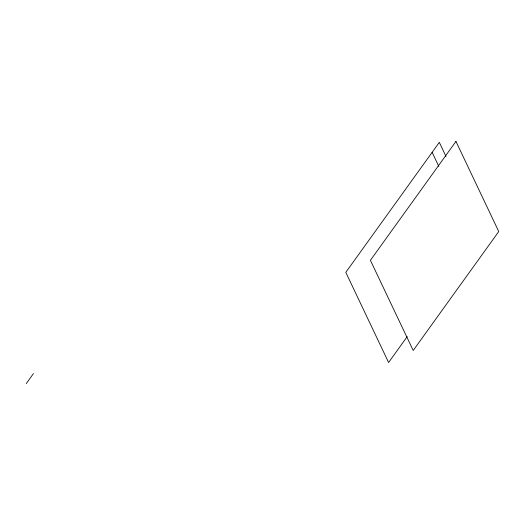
<?xml version="1.0" encoding="UTF-8"?>
<svg xmlns="http://www.w3.org/2000/svg" width="525" height="525" viewBox="0 0 525 525"><rect width="100%" height="100%" fill="white"/><g stroke="black" fill="none" stroke-linecap="round" stroke-linejoin="round"><path stroke-width="0.79" d="M26.25 383.598L33.429 373.61M407.223 336.604L388.598 362.493L345.798 272.35L439.313 142.347L445.981 156.384M432.134 152.329L438.795 166.366M455.949 141.402L370.407 260.321L413.214 350.464L498.75 231.545L455.949 141.402"/></g></svg>
